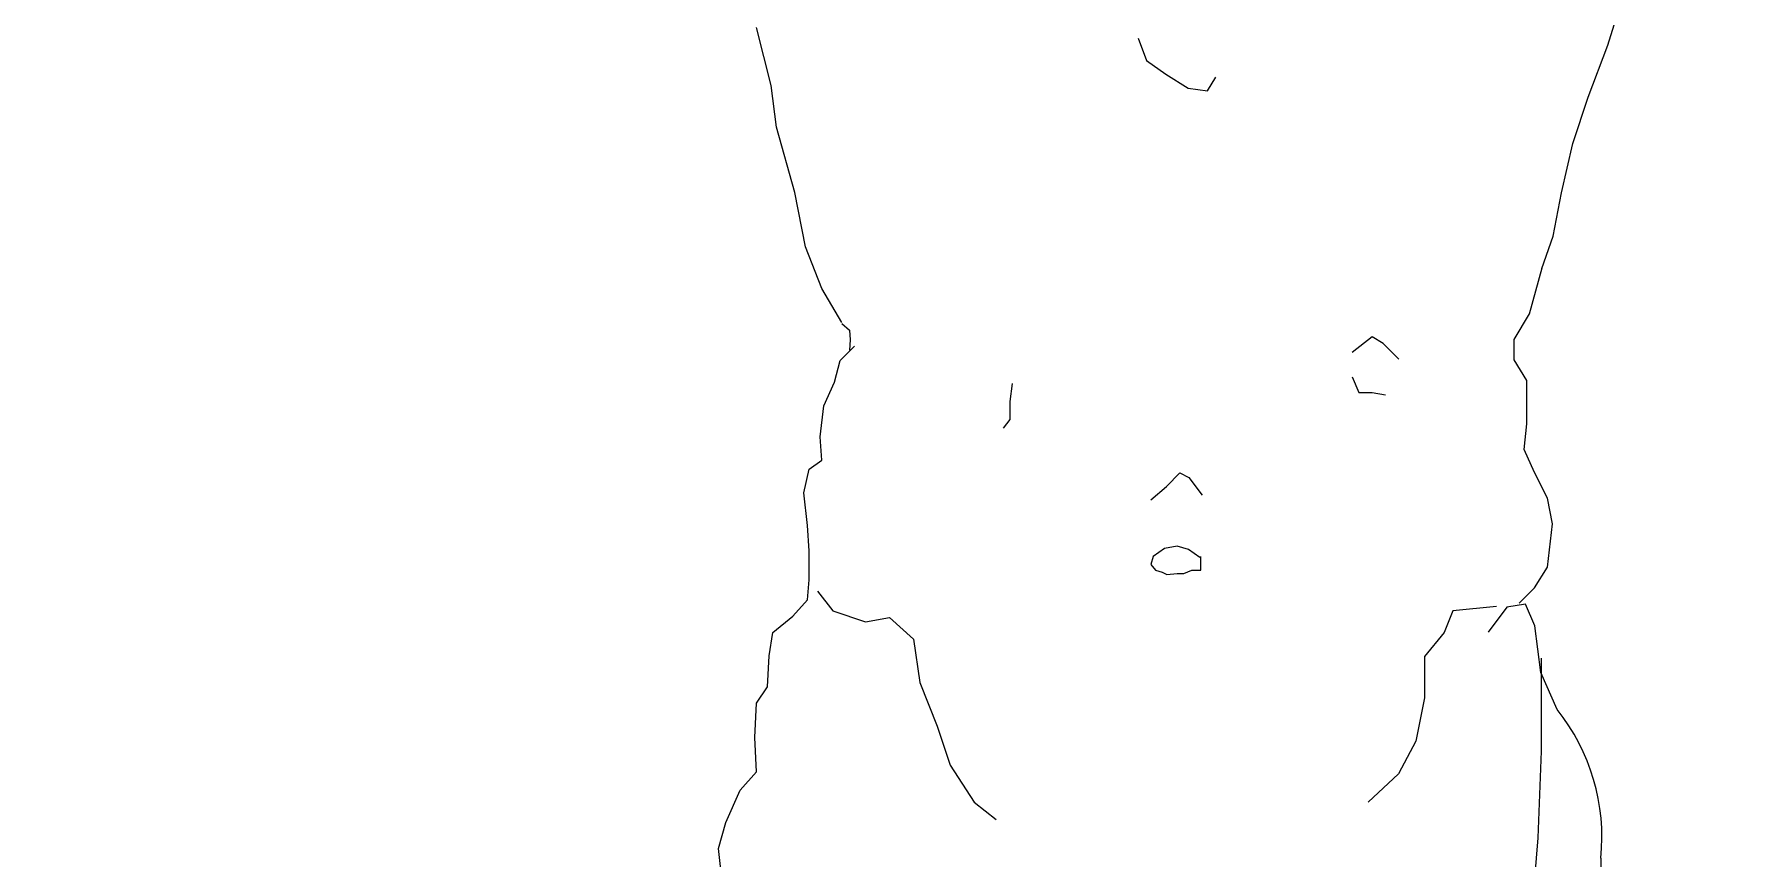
# Model space of a CAD drawing. Header units: centimetres. Extents: x 56177 to 99483, y 493 to 15482.
# Drawn here: x 56325 to 56388, y 3983 to 4013.6 of the extents above; entities that cross this region are included whole.
import ezdxf

# ---------------------------------------------------------------- set-up
doc = ezdxf.new("R2010")
doc.units = ezdxf.units.CM
doc.header["$MEASUREMENT"] = 0
doc.layers.add('010_BLOQUES', color=250, linetype='Continuous')

# ---------------------------------------------------------------- blocks, each defined once
blk = doc.blocks.new('A$C4852793F')
at = {"layer": '010_BLOQUES'}
for p, q in [((0.5609681286635971, 0.5790631973821352), (0.5634318570541188, 0.5871848289194368)), ((0.4143259774257677, 0.5719906847711247), (0.4117834701721331, 0.5821498485600323)), ((0.4786367264132095, 0.5803060223624322), (0.4800985950022954, 0.5764118658060067)), ((0.5575189033131549, 0.5699571312329308), (0.5609681286635971, 0.5790631973821352)), ((0.4800985950022954, 0.5764118658060067), (0.4835096310496807, 0.5739780179582415)), ((0.4152794211481999, 0.5646887890827818), (0.4143259774257677, 0.5719906847711247)), ((0.4835096310496807, 0.5739780179582415), (0.487407956626762, 0.5715441753663715)), ((0.490818983334628, 0.5710574057968181), (0.4922808519237121, 0.5734912483886881)), ((0.487407956626762, 0.5715441753663715), (0.490818983334628, 0.5710574057968181)), ((0.5548087983477741, 0.5618355049515263), (0.5575189033131549, 0.5699571312329308)), ((0.4184575575501244, 0.5532597324482076), (0.4152794211481999, 0.5646887890827818)), ((0.5528378044279317, 0.5532216587362218), (0.5548087983477741, 0.5618355049515263)), ((0.420364435655471, 0.5437355177100791), (0.4184575575501244, 0.5532597324482076)), ((0.5513595636578108, 0.5455922523887172), (0.5528378044279317, 0.5532216587362218)), ((0.5493885790774895, 0.5399317205209169), (0.5513595636578108, 0.5455922523887172)), ((0.4232247574832498, 0.5364336220217361), (0.420364435655471, 0.5437355177100791)), ((0.5472018328734986, 0.5319955064893361), (0.5494469137282332, 0.5400691464385439)), ((0.4267272834823919, 0.5304802158506537), (0.4232247574832498, 0.5364336220217361)), ((0.4267328031395464, 0.5303355367962866), (0.4280661225559106, 0.5291247202237753)), ((0.5445077451873397, 0.5275101562178933), (0.5472018328734986, 0.5319955064893361)), ((0.4280661225559106, 0.5291247202237753), (0.4281873402043237, 0.5274295728175407)), ((0.4281873402043237, 0.5274295728175407), (0.4280661225559106, 0.5256133453308234)), ((0.5196436696836733, 0.5279893099938704), (0.5161178042205217, 0.5252499053653211)), ((0.5216024755280726, 0.5268152794387772), (0.5196436696836733, 0.5279893099938704)), ((0.5445077451873397, 0.5239218717960235), (0.5445077451873397, 0.5275101562178933)), ((0.4264094689082479, 0.5238132639571944), (0.4289519761618826, 0.5263530549044227)), ((0.524344811181849, 0.5240758748102277), (0.5216024755280726, 0.5268152794387772)), ((0.425456025185814, 0.5200035801643033), (0.4264094689082479, 0.5238132639571944)), ((0.5467528260420726, 0.5203335873741537), (0.5445077451873397, 0.5239218717960235)), ((0.4235491470804691, 0.5158764192180723), (0.425456025185814, 0.5200035801643033)), ((0.4565699589863544, 0.5197711013641158), (0.4561782034211861, 0.516640353217202)), ((0.5161178042205217, 0.5209451319192091), (0.5172930895950651, 0.518205727290658)), ((0.5172930895950651, 0.518205727290658), (0.5196436696836733, 0.518205727290658)), ((0.5196436696836733, 0.518205727290658), (0.521994240432762, 0.5178143837722953)), ((0.5467528260420726, 0.5127084856056268), (0.5467528260420726, 0.5203335873741537)), ((0.4229135179321793, 0.5104793654261748), (0.4235491470804691, 0.5158764192180723)), ((0.4561782034211861, 0.516640353217202), (0.4561782034211861, 0.5135096050702864)), ((0.4561782034211861, 0.5135096050702864), (0.4550029180466427, 0.5119442362527256)), ((0.5463038098711275, 0.5082231300782887), (0.5467528260420726, 0.5127084856056268)), ((0.4232313325063233, 0.5063522044799438), (0.4229135179321793, 0.5104793654261748)), ((0.4210066398268344, 0.5047648397368363), (0.4232313325063233, 0.5063522044799438)), ((0.5480998652153924, 0.5041863127316333), (0.5463038098711275, 0.5082231300782887)), ((0.4200531961044005, 0.5006376787906053), (0.4210066398268344, 0.5047648397368363)), ((0.4836015506194232, 0.5017693100311487), (0.4859521213685101, 0.5041173658854384)), ((0.4859521213685101, 0.5041173658854384), (0.487519171647743, 0.5033346788487095)), ((0.487519171647743, 0.5033346788487095), (0.4898697423968299, 0.5002039359576927)), ((0.5503449460701253, 0.4997009572042952), (0.5480998652153924, 0.5041863127316333)), ((0.4206888252526886, 0.4949231478453698), (0.4200531961044005, 0.5006376787906053)), ((0.4808592149656468, 0.4994212489209638), (0.4836015506194232, 0.5017693100311487)), ((0.5512429784120192, 0.4952156069328524), (0.5503449460701253, 0.4997009572042952)), ((0.4210066398268344, 0.490478515001696), (0.4206888252526886, 0.4949231478453698)), ((0.5503449460701253, 0.4875905051643273), (0.5512429784120192, 0.4952156069328524)), ((0.4854538298825917, 0.4913064868399797), (0.483255157109757, 0.4909071596153059)), ((0.4874526088786349, 0.4907074933750213), (0.4854538298825917, 0.4913064868399797)), ((0.4210066398268344, 0.4853989383631383), (0.4210066398268344, 0.490478515001696)), ((0.4812563781137121, 0.4895095011892075), (0.4808566185786943, 0.4881118480190044)), ((0.483255157109757, 0.4909071596153059), (0.4812563781137121, 0.4895095011892075)), ((0.489451397214201, 0.4893098402048182), (0.4874526088786349, 0.4907074933750213)), ((0.4896512816514714, 0.4883115142592889), (0.4896512816514714, 0.4895095011892075)), ((0.4896512816514714, 0.4871135220734751), (0.4896512816514714, 0.4883115142592889)), ((0.4206888252526886, 0.4819067264676882), (0.4210066398268344, 0.4853989383631383)), ((0.4808566185786943, 0.4881118480190044), (0.4816561283092069, 0.4871135220734751)), ((0.4816561283092069, 0.4871135220734751), (0.4828554069142604, 0.4867141948488012)), ((0.4828554069142604, 0.4867141948488012), (0.483654916644773, 0.4863148623682321)), ((0.483654916644773, 0.4863148623682321), (0.4854538298825917, 0.4865145286085167)), ((0.4854538298825917, 0.4865145286085167), (0.4866530991481222, 0.4865145286085167)), ((0.4866530991481222, 0.4865145286085167), (0.4880522528509231, 0.4871135220734751)), ((0.4880522528509231, 0.4871135220734751), (0.4896512816514714, 0.4871135220734751)), ((0.5480998652153924, 0.4840022207424557), (0.5503449460701253, 0.4875905051643273)), ((0.4224775584121679, 0.4833862454769147), (0.425146027791091, 0.4799590174819315)), ((0.5454057775292336, 0.4813110074260543), (0.5480998652153924, 0.4840022207424557)), ((0.4181463179990539, 0.4790494583671219), (0.4206888252526886, 0.4819067264676882)), ((0.425146027791091, 0.4799590174819315), (0.430864177794434, 0.4780550060170832)), ((0.5337909338917078, 0.4799590174819315), (0.5322660889097391, 0.4761509945522349)), ((0.5414151307829896, 0.4807206231190513), (0.5337909338917078, 0.4799590174819315)), ((0.543236179139897, 0.4805789543433292), (0.5399746306424911, 0.476234865382569)), ((0.5464977634863795, 0.4811219759408019), (0.543236179139897, 0.4805789543433292)), ((0.5481285377350896, 0.47732088762276), (0.5464977634863795, 0.4811219759408019)), ((0.4146503670229853, 0.4761921955224527), (0.4181463179990539, 0.4790494583671219)), ((0.430864177794434, 0.4780550060170832), (0.4350574921553277, 0.4788166116542012)), ((0.4350574921553277, 0.4788166116542012), (0.4392508065162213, 0.4750085834686093)), ((0.549215732517248, 0.4691756893891999), (0.5481285377350896, 0.47732088762276)), ((0.4140147378746973, 0.4720650398321169), (0.4146503670229853, 0.4761921955224527)), ((0.4392508065162213, 0.4750085834686093), (0.4403944309131758, 0.4673925323533173)), ((0.5322660889097391, 0.4761509945522349), (0.5288351970398298, 0.4719621609201337)), ((0.4136969233005532, 0.4666679807843242), (0.4140147378746973, 0.4720650398321169)), ((0.5288351970398298, 0.4719621609201337), (0.5288351970398298, 0.4647269152513509)), ((0.5492449495102685, 0.4716844768298074), (0.5492449495102685, 0.4553940803626873)), ((0.5520549789559662, 0.4626835281911533), (0.549215732517248, 0.4691756893891999)), ((0.4117900451952066, 0.4638107179396549), (0.4136969233005532, 0.4666679807843242)), ((0.4403944309131758, 0.4673925323533173), (0.4434441115375938, 0.4597764759821317)), ((0.5288351970398298, 0.4647269152513509), (0.5273103613973822, 0.4571108588801636)), ((0.4114722306210626, 0.4577787150969766), (0.4117900451952066, 0.4638107179396549)), ((0.4434441115375938, 0.4597764759821317), (0.4457313790105469, 0.4529220305039594)), ((0.4117900451952066, 0.4517467175101953), (0.4114722306210626, 0.4577787150969766)), ((0.5273103613973822, 0.4571108588801636), (0.524260680772966, 0.4513988192297216)), ((0.4457313790105469, 0.4529220305039594), (0.4499246933714405, 0.4464483852163977)), ((0.5492449495102685, 0.4553940803626873), (0.5487013341946545, 0.4401897270905124)), ((0.4089297233674279, 0.448571977512188), (0.4117900451952066, 0.4517467175101953)), ((0.524260680772966, 0.4513988192297216), (0.5189237326755949, 0.4464483852163977)), ((0.4063872161137932, 0.4428574465669524), (0.4089297233674279, 0.448571977512188)), ((0.4499246933714405, 0.4464483852163977), (0.4537367871473199, 0.4434019626679238)), ((0.4051197683419501, 0.4383030600990825), (0.4063872161137932, 0.4428574465669524)), ((0.4057612160120803, 0.4325362014513985), (0.4051197683419501, 0.4383030600990825)), ((0.5487013341946545, 0.4401897270905124), (0.5476141752615656, 0.4271573973439616)), ((0.5597188292453135, 0.4366543241484955), (0.5597188292453135, 0.420424361203299))]:
    blk.add_line(p, q, dxfattribs=at)
blk.add_circle((0.4857384852327451, 0.4873943426827303), 0.4857384877273685, dxfattribs=at)
blk.add_arc((0.5241652574763416, 0.4403290343213531), 0.0357429707828828, 354.0990338319554, 38.71327794562448, dxfattribs=at)

msp = doc.modelspace()

# ---------------------------------------------------------------- block references
at = {"xscale": 211.6665629085332, "yscale": 211.6665629085332, "zscale": 211.6665629085332}
msp.add_blockref('A$C4852793F', (56264.63167204931, 3890.582155127084), dxfattribs=at)

doc.saveas('drawing.dxf')
